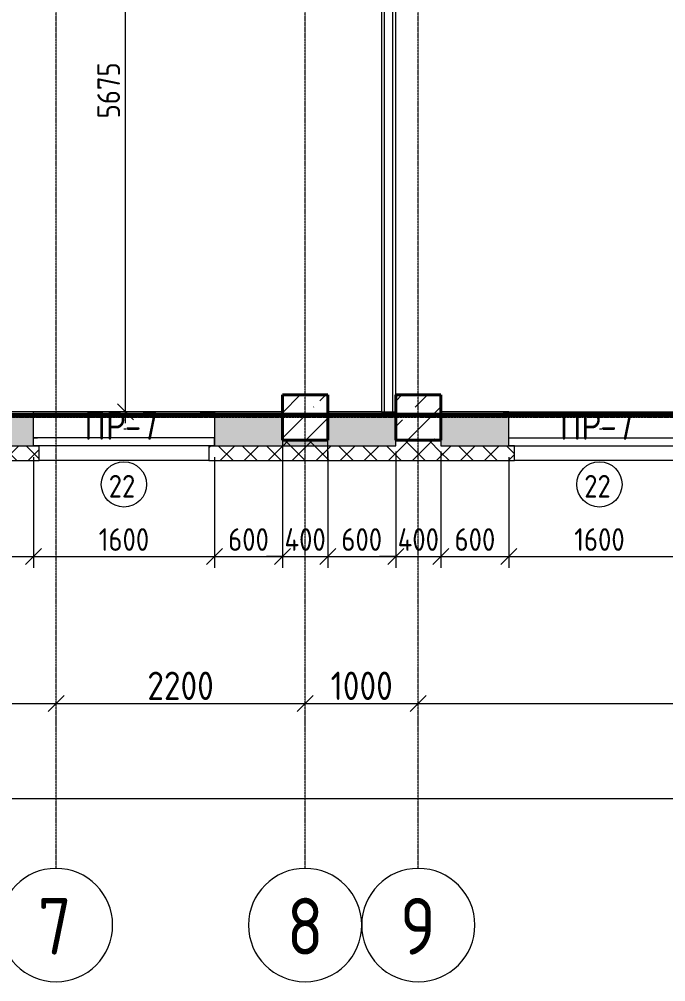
# Model space of a CAD drawing. Header units: millimetres. Extents: x -56773 to 221258, y -262288 to 26541.
# Drawn here: x 12284 to 17995, y -109923 to -101429 of the extents above; entities that cross this region are included whole.
import ezdxf

# ---------------------------------------------------------------- set-up
doc = ezdxf.new("R2010")
doc.units = ezdxf.units.MM
doc.linetypes.add('ADSK_Линия сетки', pattern=[25, 20, -2.5, 0, -2.5])
for name, color, linetype, lineweight in [('3.1 Штукатурка внешн стен для инвесторов', 5, 'Continuous', 60), ('_ Окна', 7, 'Continuous', 18), ('Марки', 7, 'Continuous', 20), ('Марки окон', 7, 'Continuous', 20), ('Несущие колонны', 7, 'Continuous', 18), ('Окна', 7, 'Continuous', 9), ('Оси', 7, 'Continuous', 9), ('Размеры', 7, 'Continuous', 9), ('Стены внутренние', 7, 'Continuous', 18), ('Стены наружные', 7, 'Continuous', 18), ('Стены штриховка', 7, 'Continuous', 9)]:
    doc.layers.add(name, color=color, linetype=linetype, lineweight=lineweight)
doc.styles.add('GOST Common', font='', dxfattribs={"width": 0.9, "height": 500})
doc.styles.add('GOST Common_2', font='', dxfattribs={"width": 0.9, "height": 250})
doc.styles.add('GOST Common_3', font='', dxfattribs={"width": 0.9, "height": 200})
doc.styles.get('GOST Common').set_extended_font_data('GOST Common')
doc.styles.get('GOST Common_2').set_extended_font_data('GOST Common')
doc.styles.get('GOST Common_3').set_extended_font_data('GOST Common')
doc.dimstyles.new('ADSK_Основной_2_0_1', dxfattribs={"dimscale": 304.8, "dimtxt": 201.142999, "dimasz": 0.463911, "dimexe": 0.328084, "dimexo": 0.328084, "dimgap": 0.164042, "dimtad": 1, "dimdec": 3, "dimrnd": 0.001, "dimdsep": 46, "dimtxsty": 'GOST Common_3', "dimblk1": 'OBLIQUE', "dimblk2": 'OBLIQUE', "dimsah": 1, "dimcen": 0.09, "dimdle": 0.328084, "dimazin": 2, "dimtfac": 1, "dimtdec": 4, "dimtix": 1, "dimtmove": 1, "dimatfit": 3, "dimfxl": 1, "dimtvp": 1, "dimtolj": 1, "dimtzin": 0, "dimlwd": 20, "dimlwe": 20, "dimarcsym": 2})
doc.dimstyles.new('ADSK_Основной_2_0_2', dxfattribs={"dimscale": 304.8, "dimtxt": 201.142999, "dimasz": 0.463911, "dimexe": 0.328084, "dimexo": 0.328084, "dimgap": 0.164042, "dimtad": 1, "dimdec": 3, "dimrnd": 0.001, "dimdsep": 46, "dimtxsty": 'GOST Common_3', "dimblk1": 'OBLIQUE', "dimblk2": 'OBLIQUE', "dimsah": 1, "dimcen": 0.09, "dimdle": 0.328084, "dimazin": 2, "dimtfac": 1, "dimtdec": 4, "dimtix": 1, "dimtmove": 0, "dimatfit": 3, "dimfxl": 1, "dimtvp": 1, "dimtolj": 1, "dimtzin": 0, "dimlwd": 20, "dimlwe": 20, "dimarcsym": 2})
doc.dimstyles.new('ADSK_Основной_2_5_мм', dxfattribs={"dimscale": 304.8, "dimtxt": 251.428749, "dimasz": 0.463911, "dimexe": 0.492126, "dimexo": 0.984252, "dimgap": 0.098425, "dimtad": 1, "dimrnd": 0.01, "dimdsep": 46, "dimtxsty": 'GOST Common_2', "dimblk1": 'OBLIQUE', "dimblk2": 'OBLIQUE', "dimsah": 1, "dimcen": 0.09, "dimdle": 0.492126, "dimazin": 2, "dimtfac": 1, "dimtdec": 4, "dimtix": 1, "dimtmove": 0, "dimatfit": 3, "dimfxl": 1, "dimtvp": 1, "dimtolj": 1, "dimtzin": 0, "dimlwd": 20, "dimlwe": 20, "dimarcsym": 2})
pattern_1 = [(45, (9.36, -97949.04), (-224.5064, 224.5064), []), (45, (233.87, -97949.04), (-224.5064, 224.5064), [396.875, -79.375, 3.353, -76.022])]
pattern_2 = [(45, (9.36, -97949.04), (-106.066, 106.066), []), (135, (9.36, -97949.04), (-106.066, -106.066), [])]

# ---------------------------------------------------------------- blocks, each defined once
blk = doc.blocks.new('ADSK_КолоннаЖБ_Прямоугольная - 400x400 мм-1807143-Кладочный план 2-го этаж')
at = {"layer": 'Несущие колонны', "lineweight": 40}
for p, q in [((-200, 200), (200, 200)), ((-200, -200), (-200, 200)), ((200, 200), (200, -200)), ((200, -200), (-200, -200))]:
    blk.add_line(p, q, dxfattribs=at)
blk = doc.blocks.new('ОКНО L03 _2СТ_RS - ОК-5_1600х2000h-3556607-Кладочный план 2-го этаж')
at = {"layer": '_ Окна'}
for p, q in [((-838.1, -79), (761.9, -79)), ((-838.1, -149), (-838.1, -79)), ((-838.1, -79), (-803.1, -79)), ((-818.1, -79), (-38.1, -79)), ((-38.1, -79), (741.9, -79)), ((761.9, -79), (726.9, -79)), ((761.9, -149), (761.9, -79)), ((-838.1, -149), (761.9, -149)), ((-838.1, -149), (-833.1, -149)), ((-818.1, -149), (-38.1, -149)), ((-38.1, -149), (741.9, -149)), ((761.9, -149), (756.9, -149))]:
    blk.add_line(p, q, dxfattribs=at)
at = {"layer": 'Окна'}
blk.add_line((-888.1, 150), (811.9, 150), dxfattribs=at)
blk = doc.blocks.new('ОКНО L03 _2СТ_RS - ОК-5_1600х2000h-3556615-Кладочный план 2-го этаж')
at = {"layer": '_ Окна'}
for p, q in [((-838.1, 149), (761.9, 149)), ((-838.1, 149), (-838.1, 79)), ((-838.1, 149), (-833.1, 149)), ((-818.1, 149), (-38.1, 149)), ((-38.1, 149), (741.9, 149)), ((761.9, 149), (756.9, 149)), ((761.9, 149), (761.9, 79)), ((-838.1, 79), (761.9, 79)), ((-838.1, 79), (-803.1, 79)), ((-818.1, 79), (-38.1, 79)), ((-38.1, 79), (741.9, 79)), ((761.9, 79), (726.9, 79))]:
    blk.add_line(p, q, dxfattribs=at)
at = {"layer": 'Окна'}
blk.add_line((-888.1, -150), (811.9, -150), dxfattribs=at)
blk = doc.blocks.new('Ось сетки - Круг_Ø10 мм-8259-Кладочный план 2-го этаж')
at = {"layer": 'Оси', "lineweight": 20}
for start, end in [(360, 180), (180, 360)]:
    blk.add_arc((0, 0), 5, start, end, dxfattribs=at)
blk = doc.blocks.new('_Oblique')
at = {"color": 0, "linetype": 'ByBlock', "lineweight": -2}
blk.add_line((-0.5, -0.5), (0.5, 0.5), dxfattribs=at)
blk = doc.blocks.new('*D4381')
at = {"layer": 'Defpoints', "color": 0, "lineweight": 25, "transparency": 16777216}
for p in [(8809.4, -107366.3), (12609.4, -107366.3), (12609.4, -107466.3)]:
    blk.add_point(p, dxfattribs=at)
at = {"layer": 'Размеры', "color": 0, "lineweight": 20, "transparency": 16777216}
for p, q in [((8659.4, -107466.3), (12759.4, -107466.3)), ((8809.4, -107666.3), (8809.4, -107616.3)), ((12609.4, -107666.3), (12609.4, -107616.3))]:
    blk.add_line(p, q, dxfattribs=at)
at = {"layer": 'Размеры', "color": 0, "lineweight": 20, "transparency": 16777216, "xscale": 141.4, "yscale": 141.4, "zscale": 141.4, "rotation": 180}
blk.add_blockref('_Oblique', (8809.4, -107466.3), dxfattribs=at)
at = {"layer": 'Размеры', "color": 0, "lineweight": 20, "transparency": 16777216, "xscale": 141.4, "yscale": 141.4, "zscale": 141.4}
blk.add_blockref('_Oblique', (12609.4, -107466.3), dxfattribs=at)
at = {"layer": 'Размеры', "color": 0, "lineweight": 9, "transparency": 16777216, "insert": (10709.4, -107311.3), "char_height": 250, "width": 756.843, "attachment_point": 5, "style": 'GOST Common_2'}
blk.add_mtext('\\A1;3800', dxfattribs=at)
blk = doc.blocks.new('*D4382')
at = {"layer": 'Defpoints', "color": 0, "lineweight": 25, "transparency": 16777216}
for p in [(12609.4, -107366.3), (14809.4, -107366.3), (14809.4, -107466.3)]:
    blk.add_point(p, dxfattribs=at)
at = {"layer": 'Размеры', "color": 0, "lineweight": 20, "transparency": 16777216}
for p, q in [((12459.4, -107466.3), (14959.4, -107466.3)), ((12609.4, -107666.3), (12609.4, -107616.3)), ((14809.4, -107666.3), (14809.4, -107616.3))]:
    blk.add_line(p, q, dxfattribs=at)
at = {"layer": 'Размеры', "color": 0, "lineweight": 20, "transparency": 16777216, "xscale": 141.4, "yscale": 141.4, "zscale": 141.4, "rotation": 180}
blk.add_blockref('_Oblique', (12609.4, -107466.3), dxfattribs=at)
at = {"layer": 'Размеры', "color": 0, "lineweight": 20, "transparency": 16777216, "xscale": 141.4, "yscale": 141.4, "zscale": 141.4}
blk.add_blockref('_Oblique', (14809.4, -107466.3), dxfattribs=at)
at = {"layer": 'Размеры', "color": 0, "lineweight": 9, "transparency": 16777216, "insert": (13709.4, -107311.3), "char_height": 250, "width": 756.843, "attachment_point": 5, "style": 'GOST Common_2'}
blk.add_mtext('\\A1;2200', dxfattribs=at)
blk = doc.blocks.new('*D4383')
at = {"layer": 'Defpoints', "color": 0, "lineweight": 25, "transparency": 16777216}
for p in [(14809.4, -107366.3), (15809.4, -107366.3), (15809.4, -107466.3)]:
    blk.add_point(p, dxfattribs=at)
at = {"layer": 'Размеры', "color": 0, "lineweight": 20, "transparency": 16777216}
for p, q in [((14659.4, -107466.3), (15959.4, -107466.3)), ((14809.4, -107666.3), (14809.4, -107616.3)), ((15809.4, -107666.3), (15809.4, -107616.3))]:
    blk.add_line(p, q, dxfattribs=at)
at = {"layer": 'Размеры', "color": 0, "lineweight": 20, "transparency": 16777216, "xscale": 141.4, "yscale": 141.4, "zscale": 141.4, "rotation": 180}
blk.add_blockref('_Oblique', (14809.4, -107466.3), dxfattribs=at)
at = {"layer": 'Размеры', "color": 0, "lineweight": 20, "transparency": 16777216, "xscale": 141.4, "yscale": 141.4, "zscale": 141.4}
blk.add_blockref('_Oblique', (15809.4, -107466.3), dxfattribs=at)
at = {"layer": 'Размеры', "color": 0, "lineweight": 9, "transparency": 16777216, "insert": (15309.4, -107311.3), "char_height": 250, "width": 700.591, "attachment_point": 5, "style": 'GOST Common_2'}
blk.add_mtext('\\A1;1000', dxfattribs=at)
blk = doc.blocks.new('*D4384')
at = {"layer": 'Defpoints', "color": 0, "lineweight": 25, "transparency": 16777216}
for p in [(15809.4, -107366.3), (21809.4, -107366.3), (21809.4, -107466.3)]:
    blk.add_point(p, dxfattribs=at)
at = {"layer": 'Размеры', "color": 0, "lineweight": 20, "transparency": 16777216}
for p, q in [((15659.4, -107466.3), (21959.4, -107466.3)), ((15809.4, -107666.3), (15809.4, -107616.3)), ((21809.4, -107666.3), (21809.4, -107616.3))]:
    blk.add_line(p, q, dxfattribs=at)
at = {"layer": 'Размеры', "color": 0, "lineweight": 20, "transparency": 16777216, "xscale": 141.4, "yscale": 141.4, "zscale": 141.4, "rotation": 180}
blk.add_blockref('_Oblique', (15809.4, -107466.3), dxfattribs=at)
at = {"layer": 'Размеры', "color": 0, "lineweight": 20, "transparency": 16777216, "xscale": 141.4, "yscale": 141.4, "zscale": 141.4}
blk.add_blockref('_Oblique', (21809.4, -107466.3), dxfattribs=at)
at = {"layer": 'Размеры', "color": 0, "lineweight": 9, "transparency": 16777216, "insert": (18809.4, -107311.3), "char_height": 250, "width": 756.843, "attachment_point": 5, "style": 'GOST Common_2'}
blk.add_mtext('\\A1;6000', dxfattribs=at)
blk = doc.blocks.new('*D4400')
at = {"layer": 'Defpoints', "color": 0, "lineweight": 25, "transparency": 16777216}
for p in [(-19590.6, -108206.3), (61609.4, -108206.3), (61609.4, -108306.3)]:
    blk.add_point(p, dxfattribs=at)
at = {"layer": 'Размеры', "color": 0, "lineweight": 20, "transparency": 16777216}
for p, q in [((-19740.6, -108306.3), (61759.4, -108306.3)), ((-19590.6, -108506.3), (-19590.6, -108456.3)), ((61609.4, -108506.3), (61609.4, -108456.3))]:
    blk.add_line(p, q, dxfattribs=at)
at = {"layer": 'Размеры', "color": 0, "lineweight": 20, "transparency": 16777216, "xscale": 141.4, "yscale": 141.4, "zscale": 141.4, "rotation": 180}
blk.add_blockref('_Oblique', (-19590.6, -108306.3), dxfattribs=at)
at = {"layer": 'Размеры', "color": 0, "lineweight": 20, "transparency": 16777216, "xscale": 141.4, "yscale": 141.4, "zscale": 141.4}
blk.add_blockref('_Oblique', (61609.4, -108306.3), dxfattribs=at)
at = {"layer": 'Размеры', "color": 0, "lineweight": 9, "transparency": 16777216, "insert": (21009.4, -108151.3), "char_height": 250, "width": 889.802, "attachment_point": 5, "style": 'GOST Common_2'}
blk.add_mtext('\\A1;81200', dxfattribs=at)
blk = doc.blocks.new('*D4478')
at = {"layer": 'Defpoints', "color": 0, "lineweight": 25, "transparency": 16777216}
for p in [(11209.4, -105193.1), (12409.4, -105193.1), (12409.4, -106170.3)]:
    blk.add_point(p, dxfattribs=at)
at = {"layer": 'Размеры', "color": 0, "lineweight": 20, "transparency": 16777216}
for p, q in [((11209.4, -105293.1), (11209.4, -106270.3)), ((12409.4, -105293.1), (12409.4, -106270.3)), ((11109.4, -106170.3), (12509.4, -106170.3))]:
    blk.add_line(p, q, dxfattribs=at)
at = {"layer": 'Размеры', "color": 0, "lineweight": 20, "transparency": 16777216, "xscale": 141.4, "yscale": 141.4, "zscale": 141.4, "rotation": 180}
blk.add_blockref('_Oblique', (11209.4, -106170.3), dxfattribs=at)
at = {"layer": 'Размеры', "color": 0, "lineweight": 20, "transparency": 16777216, "xscale": 141.4, "yscale": 141.4, "zscale": 141.4}
blk.add_blockref('_Oblique', (12409.4, -106170.3), dxfattribs=at)
at = {"layer": 'Размеры', "color": 0, "lineweight": 9, "transparency": 16777216, "insert": (11809.4, -106020.3), "char_height": 200, "width": 560.473, "attachment_point": 5, "style": 'GOST Common_3'}
blk.add_mtext('\\A1;1200', dxfattribs=at)
blk = doc.blocks.new('*D4479')
at = {"layer": 'Defpoints', "color": 0, "lineweight": 25, "transparency": 16777216}
for p in [(12409.4, -105193.1), (14009.4, -105193.1), (14009.4, -106170.3)]:
    blk.add_point(p, dxfattribs=at)
at = {"layer": 'Размеры', "color": 0, "lineweight": 20, "transparency": 16777216}
for p, q in [((12409.4, -105293.1), (12409.4, -106270.3)), ((14009.4, -105293.1), (14009.4, -106270.3)), ((12309.4, -106170.3), (14109.4, -106170.3))]:
    blk.add_line(p, q, dxfattribs=at)
at = {"layer": 'Размеры', "color": 0, "lineweight": 20, "transparency": 16777216, "xscale": 141.4, "yscale": 141.4, "zscale": 141.4, "rotation": 180}
blk.add_blockref('_Oblique', (12409.4, -106170.3), dxfattribs=at)
at = {"layer": 'Размеры', "color": 0, "lineweight": 20, "transparency": 16777216, "xscale": 141.4, "yscale": 141.4, "zscale": 141.4}
blk.add_blockref('_Oblique', (14009.4, -106170.3), dxfattribs=at)
at = {"layer": 'Размеры', "color": 0, "lineweight": 9, "transparency": 16777216, "insert": (13209.4, -106020.3), "char_height": 200, "width": 560.473, "attachment_point": 5, "style": 'GOST Common_3'}
blk.add_mtext('\\A1;1600', dxfattribs=at)
blk = doc.blocks.new('*D4480')
at = {"layer": 'Defpoints', "color": 0, "lineweight": 25, "transparency": 16777216}
for p in [(14609.4, -105144.1), (14009.4, -105193.1), (14609.4, -106170.3)]:
    blk.add_point(p, dxfattribs=at)
at = {"layer": 'Размеры', "color": 0, "lineweight": 20, "transparency": 16777216}
for p, q in [((14009.4, -105293.1), (14009.4, -106270.3)), ((14609.4, -105244.1), (14609.4, -106270.3)), ((13909.4, -106170.3), (14709.4, -106170.3))]:
    blk.add_line(p, q, dxfattribs=at)
at = {"layer": 'Размеры', "color": 0, "lineweight": 20, "transparency": 16777216, "xscale": 141.4, "yscale": 141.4, "zscale": 141.4, "rotation": 180}
blk.add_blockref('_Oblique', (14009.4, -106170.3), dxfattribs=at)
at = {"layer": 'Размеры', "color": 0, "lineweight": 20, "transparency": 16777216, "xscale": 141.4, "yscale": 141.4, "zscale": 141.4}
blk.add_blockref('_Oblique', (14609.4, -106170.3), dxfattribs=at)
at = {"layer": 'Размеры', "color": 0, "lineweight": 9, "transparency": 16777216, "insert": (14309.4, -106020.3), "char_height": 200, "width": 454.106, "attachment_point": 5, "style": 'GOST Common_3'}
blk.add_mtext('\\A1;600', dxfattribs=at)
blk = doc.blocks.new('*D4481')
at = {"layer": 'Defpoints', "color": 0, "lineweight": 25, "transparency": 16777216}
for p in [(14609.4, -105144.1), (15009.4, -105144.1), (15009.4, -106170.3)]:
    blk.add_point(p, dxfattribs=at)
at = {"layer": 'Размеры', "color": 0, "lineweight": 20, "transparency": 16777216}
for p, q in [((14609.4, -105244.1), (14609.4, -106270.3)), ((15009.4, -105244.1), (15009.4, -106270.3)), ((14609.4, -106170.3), (14468, -106170.3)), ((14609.4, -106170.3), (15009.4, -106170.3)), ((15009.4, -106170.3), (15150.8, -106170.3))]:
    blk.add_line(p, q, dxfattribs=at)
at = {"layer": 'Размеры', "color": 0, "lineweight": 20, "transparency": 16777216, "xscale": 141.4, "yscale": 141.4, "zscale": 141.4}
blk.add_blockref('_Oblique', (14609.4, -106170.3), dxfattribs=at)
at = {"layer": 'Размеры', "color": 0, "lineweight": 20, "transparency": 16777216, "xscale": 141.4, "yscale": 141.4, "zscale": 141.4, "rotation": 180}
blk.add_blockref('_Oblique', (15009.4, -106170.3), dxfattribs=at)
at = {"layer": 'Размеры', "color": 0, "lineweight": 9, "transparency": 16777216, "insert": (14809.4, -106020.3), "char_height": 200, "width": 474.561, "attachment_point": 5, "style": 'GOST Common_3'}
blk.add_mtext('\\A1;400', dxfattribs=at)
blk = doc.blocks.new('*D4482')
at = {"layer": 'Defpoints', "color": 0, "lineweight": 25, "transparency": 16777216}
for p in [(15009.4, -105144.1), (15609.4, -105144.1), (15609.4, -106170.3)]:
    blk.add_point(p, dxfattribs=at)
at = {"layer": 'Размеры', "color": 0, "lineweight": 20, "transparency": 16777216}
for p, q in [((15009.4, -105244.1), (15009.4, -106270.3)), ((15609.4, -105244.1), (15609.4, -106270.3)), ((14909.4, -106170.3), (15709.4, -106170.3))]:
    blk.add_line(p, q, dxfattribs=at)
at = {"layer": 'Размеры', "color": 0, "lineweight": 20, "transparency": 16777216, "xscale": 141.4, "yscale": 141.4, "zscale": 141.4, "rotation": 180}
blk.add_blockref('_Oblique', (15009.4, -106170.3), dxfattribs=at)
at = {"layer": 'Размеры', "color": 0, "lineweight": 20, "transparency": 16777216, "xscale": 141.4, "yscale": 141.4, "zscale": 141.4}
blk.add_blockref('_Oblique', (15609.4, -106170.3), dxfattribs=at)
at = {"layer": 'Размеры', "color": 0, "lineweight": 9, "transparency": 16777216, "insert": (15309.4, -106020.3), "char_height": 200, "width": 454.106, "attachment_point": 5, "style": 'GOST Common_3'}
blk.add_mtext('\\A1;600', dxfattribs=at)
blk = doc.blocks.new('*D4483')
at = {"layer": 'Defpoints', "color": 0, "lineweight": 25, "transparency": 16777216}
for p in [(15609.4, -105144.1), (16009.4, -105144.1), (16009.4, -106170.3)]:
    blk.add_point(p, dxfattribs=at)
at = {"layer": 'Размеры', "color": 0, "lineweight": 20, "transparency": 16777216}
for p, q in [((15609.4, -105244.1), (15609.4, -106270.3)), ((16009.4, -105244.1), (16009.4, -106270.3)), ((15609.4, -106170.3), (15468, -106170.3)), ((15609.4, -106170.3), (16009.4, -106170.3)), ((16009.4, -106170.3), (16150.8, -106170.3))]:
    blk.add_line(p, q, dxfattribs=at)
at = {"layer": 'Размеры', "color": 0, "lineweight": 20, "transparency": 16777216, "xscale": 141.4, "yscale": 141.4, "zscale": 141.4}
blk.add_blockref('_Oblique', (15609.4, -106170.3), dxfattribs=at)
at = {"layer": 'Размеры', "color": 0, "lineweight": 20, "transparency": 16777216, "xscale": 141.4, "yscale": 141.4, "zscale": 141.4, "rotation": 180}
blk.add_blockref('_Oblique', (16009.4, -106170.3), dxfattribs=at)
at = {"layer": 'Размеры', "color": 0, "lineweight": 9, "transparency": 16777216, "insert": (15809.4, -106020.3), "char_height": 200, "width": 474.561, "attachment_point": 5, "style": 'GOST Common_3'}
blk.add_mtext('\\A1;400', dxfattribs=at)
blk = doc.blocks.new('*D4484')
at = {"layer": 'Defpoints', "color": 0, "lineweight": 25, "transparency": 16777216}
for p in [(16009.4, -105144.1), (16609.4, -105193.1), (16609.4, -106170.3)]:
    blk.add_point(p, dxfattribs=at)
at = {"layer": 'Размеры', "color": 0, "lineweight": 20, "transparency": 16777216}
for p, q in [((16009.4, -105244.1), (16009.4, -106270.3)), ((16609.4, -105293.1), (16609.4, -106270.3)), ((15909.4, -106170.3), (16709.4, -106170.3))]:
    blk.add_line(p, q, dxfattribs=at)
at = {"layer": 'Размеры', "color": 0, "lineweight": 20, "transparency": 16777216, "xscale": 141.4, "yscale": 141.4, "zscale": 141.4, "rotation": 180}
blk.add_blockref('_Oblique', (16009.4, -106170.3), dxfattribs=at)
at = {"layer": 'Размеры', "color": 0, "lineweight": 20, "transparency": 16777216, "xscale": 141.4, "yscale": 141.4, "zscale": 141.4}
blk.add_blockref('_Oblique', (16609.4, -106170.3), dxfattribs=at)
at = {"layer": 'Размеры', "color": 0, "lineweight": 9, "transparency": 16777216, "insert": (16309.4, -106020.3), "char_height": 200, "width": 454.106, "attachment_point": 5, "style": 'GOST Common_3'}
blk.add_mtext('\\A1;600', dxfattribs=at)
blk = doc.blocks.new('*D4485')
at = {"layer": 'Defpoints', "color": 0, "lineweight": 25, "transparency": 16777216}
for p in [(16609.4, -105193.1), (18209.4, -105193.1), (18209.4, -106170.3)]:
    blk.add_point(p, dxfattribs=at)
at = {"layer": 'Размеры', "color": 0, "lineweight": 20, "transparency": 16777216}
for p, q in [((16609.4, -105293.1), (16609.4, -106270.3)), ((18209.4, -105293.1), (18209.4, -106270.3)), ((16509.4, -106170.3), (18309.4, -106170.3))]:
    blk.add_line(p, q, dxfattribs=at)
at = {"layer": 'Размеры', "color": 0, "lineweight": 20, "transparency": 16777216, "xscale": 141.4, "yscale": 141.4, "zscale": 141.4, "rotation": 180}
blk.add_blockref('_Oblique', (16609.4, -106170.3), dxfattribs=at)
at = {"layer": 'Размеры', "color": 0, "lineweight": 20, "transparency": 16777216, "xscale": 141.4, "yscale": 141.4, "zscale": 141.4}
blk.add_blockref('_Oblique', (18209.4, -106170.3), dxfattribs=at)
at = {"layer": 'Размеры', "color": 0, "lineweight": 9, "transparency": 16777216, "insert": (17409.4, -106020.3), "char_height": 200, "width": 560.473, "attachment_point": 5, "style": 'GOST Common_3'}
blk.add_mtext('\\A1;1600', dxfattribs=at)
blk = doc.blocks.new('*D4846')
at = {"layer": 'Defpoints', "color": 0, "lineweight": 25, "transparency": 16777216}
for p in [(13224.1, -99219.1), (13484.4, -99219.1), (13124.1, -104894.1)]:
    blk.add_point(p, dxfattribs=at)
at = {"layer": 'Размеры', "color": 0, "lineweight": 20, "transparency": 16777216}
for p, q in [((13224.1, -104994.1), (13224.1, -99119.1)), ((13384.4, -99219.1), (13124.1, -99219.1)), ((13224.1, -104894.1), (13324.1, -104894.1))]:
    blk.add_line(p, q, dxfattribs=at)
at = {"layer": 'Размеры', "color": 0, "lineweight": 20, "transparency": 16777216, "xscale": 141.4, "yscale": 141.4, "zscale": 141.4}
for p, rotation in [((13224.1, -99219.1), 90), ((13224.1, -104894.1), 270)]:
    blk.add_blockref('_Oblique', p, dxfattribs=dict(at, rotation=rotation))
at = {"layer": 'Размеры', "color": 0, "lineweight": 9, "transparency": 16777216, "insert": (13074.1, -102056.6), "char_height": 200, "width": 605.475, "attachment_point": 5, "rotation": 90, "style": 'GOST Common_3'}
blk.add_mtext('\\A1;5675', dxfattribs=at)
blk = doc.blocks.new('М_окна1 - Маркировка типоразмера-1510237-Кладочный план 2-го этаж')
at = {"layer": 'Марки окон'}
blk.add_circle((0, 0), 2, dxfattribs=at)
blk = doc.blocks.new('ADSK_Марка_Отверстие - Экземпляр_Только Марка-157312-Кладочный план 2-го этаж')
at = {"layer": 'Марки'}
blk.add_line((0, 0), (0.2, 0), dxfattribs=at)

msp = doc.modelspace()

# ---------------------------------------------------------------- hatches: boundary and pattern name
at = {"layer": 'Несущие колонны', "lineweight": 9}
h = msp.add_hatch(dxfattribs=at)
h.set_pattern_fill('FP_1', color=256, style=0, pattern_type=2)
h.set_pattern_definition(pattern_1)
h.paths.add_polyline_path([(15009.3615, -105144.0666), (15009.3615, -104744.0666), (14609.3615, -104744.0666), (14609.3615, -105144.0666)])
h = msp.add_hatch(dxfattribs=at)
h.set_pattern_fill('FP_1', color=256, style=0, pattern_type=2)
h.set_pattern_definition(pattern_1)
h.paths.add_polyline_path([(15609.3615, -105144.0666), (16009.3615, -105144.0666), (16009.3615, -104744.0666), (15609.3615, -104744.0666), (15609.3615, -104894.0666)])
at = {"layer": 'Стены внутренние', "lineweight": 9}
h = msp.add_hatch(dxfattribs=at)
h.set_pattern_fill('FP_2', color=256, style=0, pattern_type=2)
h.set_pattern_definition([(45, (9.36, -97949.04), (84.18955, 308.69595), [396.875, -79.375, 3.353, -76.022])])
h.paths.add_polyline_path([(56459.3615, -105194.0666), (56459.3615, -105193.0666), (56409.3615, -105193.0666), (56409.3615, -104894.0666), (55809.3615, -104894.0666), (55809.3615, -105144.0666), (55409.3615, -105144.0666), (55409.3615, -104894.0666), (54809.3615, -104894.0666), (54809.3615, -105193.0666), (56326.6505, -105194.0666)])
h.paths.add_polyline_path([(59222.263, -105194.0666), (59209.3615, -105193.0666), (59209.3615, -104894.0666), (58009.3615, -104894.0666), (58009.3615, -105193.0666), (57959.3615, -105194.0666)])
h.paths.add_polyline_path([(61393.9725, -105194.0666), (61559.3615, -105194.0666), (61559.3615, -105144.0666), (61409.3615, -105144.0666), (61409.3615, -104894.0666), (60809.3615, -104894.0666), (60809.3615, -105193.0666), (60759.3615, -105194.0666)])
h.paths.add_polyline_path([(44959.3615, -105194.0666), (46909.3615, -105193.0666), (46909.3615, -104894.0666), (46009.3615, -104894.0666), (46009.3615, -105144.0666), (45609.3615, -105144.0666), (45609.3615, -104894.0666), (45009.3615, -104894.0666), (45009.3615, -105193.0666), (44959.3615, -105193.0666)])
h.paths.add_polyline_path([(37459.3615, -105194.0666), (37459.3615, -105193.0666), (37409.3615, -105193.0666), (37409.3615, -104894.0666), (36209.3615, -104894.0666), (36209.3615, -105193.0666), (36159.3615, -105194.0666)])
h.paths.add_polyline_path([(40659.3615, -105194.0666), (40659.3615, -105193.0666), (40609.3615, -105193.0666), (40609.3615, -104894.0666), (40009.3615, -104894.0666), (40009.3615, -105144.0666), (39609.3615, -105144.0666), (39609.3615, -104894.0666), (39009.3615, -104894.0666), (39009.3615, -105193.0666), (38959.3615, -105194.0666)])
h.paths.add_polyline_path([(50459.3615, -105194.0666), (50459.3615, -105193.0666), (50409.3615, -105193.0666), (50409.3615, -104894.0666), (49809.3615, -104894.0666), (49809.3615, -105144.0666), (49409.3615, -105144.0666), (49409.3615, -104894.0666), (48509.3615, -104894.0666), (48509.3615, -105193.0666), (48459.3615, -105194.0666)])
h.paths.add_polyline_path([(53259.3615, -105194.0666), (53259.3615, -105193.0666), (53209.3615, -105193.0666), (53209.3615, -104894.0666), (52009.3615, -104894.0666), (52009.3615, -105193.0666), (51959.3615, -105194.0666)])
h.paths.add_polyline_path([(42159.3615, -105194.0666), (43409.3615, -105193.0666), (43409.3615, -104894.0666), (42209.3615, -104894.0666), (42209.3615, -105193.0666), (42159.3615, -105193.0666)])
h.paths.add_polyline_path([(30266.1372, -105194.0666), (31409.3615, -105193.0666), (31409.3615, -104894.0666), (30209.3615, -104894.0666), (30209.3615, -105193.0666), (30159.3615, -105194.0666)])
h.paths.add_polyline_path([(19459.3615, -105194.0666), (19459.3615, -105193.0666), (19409.3615, -105193.0666), (19409.3615, -104894.0666), (18209.3615, -104894.0666), (18209.3615, -105193.0666), (18683.6869, -105194.0666)])
h.paths.add_polyline_path([(15609.3615, -105194.0666), (15609.3615, -104894.0666), (15009.3615, -104894.0666), (15009.3615, -105144.0666), (14609.3615, -105144.0666), (14609.3615, -104894.0666), (14009.3615, -104894.0666), (14009.3615, -105193.0666), (13959.3615, -105194.0666)])
h.paths.add_polyline_path([(20959.3615, -105194.0666), (21609.3615, -105194.0666), (21609.3615, -104894.0666), (21009.3615, -104894.0666), (21009.3615, -105193.0666), (20959.3615, -105193.0666)])
h.paths.add_polyline_path([(28659.3615, -105194.0666), (28659.3615, -105193.0666), (28609.3615, -105193.0666), (28609.3615, -104894.0666), (28009.3615, -104894.0666), (28009.3615, -105144.0666), (27609.3615, -105144.0666), (27609.3615, -104894.0666), (27009.3615, -104894.0666), (27009.3615, -105193.0666), (27370.5247, -105194.0666)])
h.paths.add_polyline_path([(32959.3615, -105194.0666), (34609.3615, -105193.0666), (34609.3615, -104894.0666), (34009.3615, -104894.0666), (34009.3615, -105144.0666), (33609.3615, -105144.0666), (33609.3615, -104894.0666), (33009.3615, -104894.0666), (33009.3615, -105193.0666), (32959.3615, -105193.0666)])
h.paths.add_polyline_path([(22009.3615, -105194.0666), (22609.3615, -105193.0666), (22609.3615, -104894.0666), (22009.3615, -104894.0666), (22009.3615, -105144.0666)])
h.paths.add_polyline_path([(25459.3615, -105194.0666), (25459.3615, -105193.0666), (25409.3615, -105193.0666), (25409.3615, -104894.0666), (24209.3615, -104894.0666), (24209.3615, -105193.0666), (24474.9121, -105194.0666)])
h.paths.add_polyline_path([(16009.3615, -105194.0666), (16609.3615, -105193.0666), (16609.3615, -104894.0666), (16009.3615, -104894.0666), (16009.3615, -105144.0666)])
h.paths.add_polyline_path([(6459.3615, -105194.0666), (6459.3615, -105193.0666), (6409.3615, -105193.0666), (6409.3615, -104894.0666), (5209.3615, -104894.0666), (5209.3615, -105193.0666), (5159.3615, -105194.0666)])
h.paths.add_polyline_path([(-5540.6385, -105194.0666), (-5540.6385, -105193.0666), (-5590.6385, -105193.0666), (-5590.6385, -104894.0666), (-6790.6385, -104894.0666), (-6790.6385, -105193.0666), (-6840.6385, -105194.0666)])
h.paths.add_polyline_path([(-2340.6385, -105194.0666), (-2340.6385, -105193.0666), (-2390.6385, -105193.0666), (-2390.6385, -104894.0666), (-2990.6385, -104894.0666), (-2990.6385, -105144.0666), (-3390.6385, -105144.0666), (-3390.6385, -104894.0666), (-3990.6385, -104894.0666), (-3990.6385, -105193.0666), (-4040.6385, -105194.0666)])
h.paths.add_polyline_path([(1959.3615, -105194.0666), (3609.3615, -105193.0666), (3609.3615, -104894.0666), (3009.3615, -104894.0666), (3009.3615, -105144.0666), (2609.3615, -105144.0666), (2609.3615, -104894.0666), (2009.3615, -104894.0666), (2009.3615, -105193.0666), (1959.3615, -105193.0666)])
h.paths.add_polyline_path([(12459.3615, -105194.0666), (12459.3615, -105193.0666), (12409.3615, -105193.0666), (12409.3615, -104894.0666), (11209.3615, -104894.0666), (11209.3615, -105193.0666), (11159.3615, -105194.0666)])
h.paths.add_polyline_path([(9659.3615, -105194.0666), (9659.3615, -105193.0666), (9609.3615, -105193.0666), (9609.3615, -104894.0666), (9009.3615, -104894.0666), (9009.3615, -105144.0666), (8609.3615, -105144.0666), (8609.3615, -104894.0666), (8009.3615, -104894.0666), (8009.3615, -105193.0666), (7959.3615, -105194.0666)])
h.paths.add_polyline_path([(459.3615, -105194.0666), (459.3615, -105193.0666), (409.3615, -105193.0666), (409.3615, -104894.0666), (-790.6385, -104894.0666), (-790.6385, -105193.0666), (-840.6385, -105194.0666)])
h.paths.add_polyline_path([(-8340.6385, -105194.0666), (-8340.6385, -105193.0666), (-8390.6385, -105193.0666), (-8390.6385, -104894.0666), (-8990.6385, -104894.0666), (-8990.6385, -105144.0666), (-9390.6385, -105144.0666), (-9390.6385, -104894.0666), (-10590.6385, -104894.0666), (-10590.6385, -105193.0666), (-10272.4389, -105194.0666)])
h.paths.add_polyline_path([(-17240.6385, -105194.0666), (-15990.6385, -105193.0666), (-15990.6385, -104894.0666), (-17190.6385, -104894.0666), (-17190.6385, -105193.0666), (-17240.6385, -105193.0666)])
h.paths.add_polyline_path([(-18959.2766, -105194.0666), (-18790.6385, -105193.0666), (-18790.6385, -104894.0666), (-19390.6385, -104894.0666), (-19390.6385, -105194.0666)])
h.paths.add_polyline_path([(-13168.0514, -105194.0666), (-12190.6385, -105193.0666), (-12190.6385, -104894.0666), (-13390.6385, -104894.0666), (-13390.6385, -105144.0666), (-13790.6385, -105144.0666), (-13790.6385, -104894.0666), (-14390.6385, -104894.0666), (-14390.6385, -105193.0666), (-13891.9546, -105194.0666)])
at = {"layer": 'Стены наружные', "lineweight": 9}
h = msp.add_hatch(dxfattribs=at)
h.set_pattern_fill('FP_4', color=256, style=0, pattern_type=2)
h.set_pattern_definition(pattern_2)
h.paths.add_polyline_path([(14609.3615, -105324.0666), (15009.3615, -105324.0666), (15009.3615, -105144.0666), (14609.3615, -105144.0666)])
h = msp.add_hatch(dxfattribs=at)
h.set_pattern_fill('FP_4', color=256, style=0, pattern_type=2)
h.set_pattern_definition(pattern_2)
h.paths.add_polyline_path([(15609.3615, -105324.0666), (16009.3615, -105324.0666), (16009.3615, -105144.0666), (15609.3615, -105144.0666), (15609.3615, -105194.0666)])
h = msp.add_hatch(dxfattribs=at)
h.set_pattern_fill('FP_4', color=256, style=0, pattern_type=2)
h.set_pattern_definition(pattern_2)
h.paths.add_polyline_path([(60759.3615, -105324.0666), (61989.3615, -105324.0666), (61989.3615, -105194.0666), (60759.3615, -105194.0666)])
h.paths.add_polyline_path([(59222.263, -105324.0666), (59259.3615, -105324.0666), (59259.3615, -105194.0666), (57959.3615, -105194.0666), (57959.3615, -105324.0666)])
h.paths.add_polyline_path([(46959.3615, -105324.0666), (46959.3615, -105194.0666), (44959.3615, -105194.0666), (44959.3615, -105324.0666)])
h.paths.add_polyline_path([(50459.3615, -105324.0666), (50459.3615, -105194.0666), (48459.3615, -105194.0666), (48459.3615, -105324.0666)])
h.paths.add_polyline_path([(37459.3615, -105324.0666), (37459.3615, -105194.0666), (36159.3615, -105194.0666), (36159.3615, -105324.0666)])
h.paths.add_polyline_path([(38959.3615, -105324.0666), (40659.3615, -105324.0666), (40659.3615, -105194.0666), (38959.3615, -105194.0666)])
h.paths.add_polyline_path([(43459.3615, -105324.0666), (43459.3615, -105194.0666), (42159.3615, -105194.0666), (42159.3615, -105324.0666)])
h.paths.add_polyline_path([(56326.6505, -105324.0666), (56459.3615, -105324.0666), (56459.3615, -105194.0666), (54759.3615, -105194.0666), (54759.3615, -105324.0666)])
h.paths.add_polyline_path([(51959.3615, -105324.0666), (53259.3615, -105324.0666), (53259.3615, -105194.0666), (51959.3615, -105194.0666)])
h.paths.add_polyline_path([(25459.3615, -105324.0666), (25459.3615, -105194.0666), (24159.3615, -105194.0666), (24159.3615, -105324.0666), (24474.9121, -105324.0666)])
h.paths.add_polyline_path([(18159.3615, -105324.0666), (19459.3615, -105324.0666), (19459.3615, -105194.0666), (18159.3615, -105194.0666)])
h.paths.add_polyline_path([(16659.3615, -105324.0666), (16659.3615, -105194.0666), (16009.3615, -105194.0666), (16009.3615, -105324.0666)])
h.paths.add_polyline_path([(28659.3615, -105324.0666), (28659.3615, -105194.0666), (26959.3615, -105194.0666), (26959.3615, -105324.0666), (27370.5247, -105324.0666)])
h.paths.add_polyline_path([(21579.2995, -105324.0666), (21609.3615, -105324.0666), (21609.3615, -105194.0666), (20959.3615, -105194.0666), (20959.3615, -105324.0666)])
h.paths.add_polyline_path([(30159.3615, -105324.0666), (31459.3615, -105324.0666), (31459.3615, -105194.0666), (30159.3615, -105194.0666)])
h.paths.add_polyline_path([(22659.3615, -105324.0666), (22659.3615, -105194.0666), (22009.3615, -105194.0666), (22009.3615, -105324.0666)])
h.paths.add_polyline_path([(32959.3615, -105324.0666), (34659.3615, -105324.0666), (34659.3615, -105194.0666), (32959.3615, -105194.0666)])
h.paths.add_polyline_path([(15609.3615, -105324.0666), (15609.3615, -105194.0666), (13959.3615, -105194.0666), (13959.3615, -105324.0666)])
h.paths.add_polyline_path([(-2340.6385, -105324.0666), (-2340.6385, -105194.0666), (-4040.6385, -105194.0666), (-4040.6385, -105324.0666)])
h.paths.add_polyline_path([(12459.3615, -105324.0666), (12459.3615, -105194.0666), (11159.3615, -105194.0666), (11159.3615, -105324.0666)])
h.paths.add_polyline_path([(459.3615, -105324.0666), (459.3615, -105194.0666), (-840.6385, -105194.0666), (-840.6385, -105324.0666)])
h.paths.add_polyline_path([(3659.3615, -105324.0666), (3659.3615, -105194.0666), (1959.3615, -105194.0666), (1959.3615, -105324.0666)])
h.paths.add_polyline_path([(7959.3615, -105324.0666), (9659.3615, -105324.0666), (9659.3615, -105194.0666), (7959.3615, -105194.0666)])
h.paths.add_polyline_path([(6459.3615, -105324.0666), (6459.3615, -105194.0666), (5159.3615, -105194.0666), (5159.3615, -105324.0666)])
h.paths.add_polyline_path([(-13891.9546, -105324.0666), (-12140.6385, -105324.0666), (-12140.6385, -105194.0666), (-14440.6385, -105194.0666), (-14440.6385, -105324.0666)])
h.paths.add_polyline_path([(-10640.6385, -105324.0666), (-8340.6385, -105324.0666), (-8340.6385, -105194.0666), (-10640.6385, -105194.0666)])
h.paths.add_polyline_path([(-16063.664, -105324.0666), (-15940.6385, -105324.0666), (-15940.6385, -105194.0666), (-17240.6385, -105194.0666), (-17240.6385, -105324.0666)])
h.paths.add_polyline_path([(-18740.6385, -105324.0666), (-18740.6385, -105194.0666), (-19790.6385, -105194.0666), (-19790.6385, -105324.0666), (-18959.2766, -105324.0666)])
h.paths.add_polyline_path([(-5540.6385, -105324.0666), (-5540.6385, -105194.0666), (-6840.6385, -105194.0666), (-6840.6385, -105324.0666)])

# ---------------------------------------------------------------- linework, layer by layer
at = {"layer": '3.1 Штукатурка внешн стен для инвесторов'}
msp.add_lwpolyline([(61409.3615, -104894.0666), (-19390.6385, -104944.0666), (-19590.6385, -104944.0666), (-19540.6385, -87219.0666)], dxfattribs=at)
at = {"layer": 'Несущие колонны', "lineweight": 9}
for p, q in [((15009.3615, -104744.0666), (14609.3615, -104744.0666)), ((14609.3615, -104744.0666), (14609.3615, -104894.0666)), ((15009.3615, -104894.0666), (15009.3615, -104744.0666)), ((16009.3615, -104744.0666), (15609.3615, -104744.0666)), ((15609.3615, -104744.0666), (15609.3615, -104894.0666)), ((16009.3615, -104894.0666), (16009.3615, -104744.0666)), ((14609.3615, -104894.0666), (14609.3615, -105144.0666)), ((15009.3615, -105144.0666), (15009.3615, -104894.0666)), ((15609.3615, -104894.0666), (15609.3615, -105144.0666)), ((16009.3615, -105144.0666), (16009.3615, -104894.0666)), ((14609.3615, -105144.0666), (15009.3615, -105144.0666)), ((15609.3615, -105144.0666), (16009.3615, -105144.0666))]:
    msp.add_line(p, q, dxfattribs=at)
at = {"layer": 'Оси', "linetype": 'ADSK_Линия сетки', "lineweight": 5}
for p, q in [((12609.3615, -108922.9178), (12609.3615, -87921.5904)), ((14809.3615, -108922.9178), (14809.3615, -87921.5904)), ((15809.3615, -108922.9178), (15809.3615, -87921.5904)), ((62525.08, -104944.0666), (-25230.7352, -104944.0666))]:
    msp.add_line(p, q, dxfattribs=at)
at = {"layer": 'Стены внутренние', "lineweight": 5}
for p, q in [((15484.3615, -99219.0666), (15484.3615, -104894.0666)), ((15609.3615, -104894.0666), (15609.3615, -99219.0666)), ((12409.3615, -104894.0666), (12034.3615, -104894.0666)), ((12409.3615, -105193.0666), (12409.3615, -104894.0666)), ((12409.3615, -104894.0666), (14009.3615, -104894.0666)), ((14609.3615, -104894.0666), (14009.3615, -104894.0666)), ((14009.3615, -104894.0666), (14009.3615, -105193.0666)), ((14609.3615, -105144.0666), (14609.3615, -104894.0666)), ((15484.3615, -104894.0666), (15009.3615, -104894.0666)), ((15009.3615, -104894.0666), (15009.3615, -105144.0666)), ((15609.3615, -105144.0666), (15609.3615, -104894.0666)), ((16609.3615, -104894.0666), (16009.3615, -104894.0666)), ((16009.3615, -104894.0666), (16009.3615, -105144.0666)), ((16609.3615, -105193.0666), (16609.3615, -104894.0666)), ((16609.3615, -104894.0666), (18209.3615, -104894.0666)), ((12459.3615, -105193.0666), (12409.3615, -105193.0666)), ((12459.3615, -105194.0666), (12459.3615, -105193.0666)), ((14009.3615, -105193.0666), (13959.3615, -105193.0666)), ((13959.3615, -105193.0666), (13959.3615, -105194.0666)), ((16659.3615, -105193.0666), (16609.3615, -105193.0666)), ((16659.3615, -105194.0666), (16659.3615, -105193.0666))]:
    msp.add_line(p, q, dxfattribs=at)
at = {"layer": 'Стены наружные', "lineweight": 9}
for p, q in [((15009.3615, -105144.0666), (14609.3615, -105144.0666)), ((14609.3615, -105144.0666), (14609.3615, -105324.0666)), ((15009.3615, -105324.0666), (15009.3615, -105144.0666)), ((16009.3615, -105144.0666), (15609.3615, -105144.0666)), ((12459.3615, -105324.0666), (12459.3615, -105194.0666)), ((13959.3615, -105194.0666), (13959.3615, -105324.0666)), ((16659.3615, -105324.0666), (16659.3615, -105194.0666)), ((11159.3615, -105324.0666), (12459.3615, -105324.0666)), ((13959.3615, -105324.0666), (12459.3615, -105324.0666)), ((13959.3615, -105324.0666), (16659.3615, -105324.0666)), ((18159.3615, -105324.0666), (16659.3615, -105324.0666))]:
    msp.add_line(p, q, dxfattribs=at)
at = {"layer": 'Стены штриховка', "lineweight": 9}
for p, q in [((15509.3615, -104894.0666), (15509.3615, -99194.0666)), ((15584.3615, -104894.0666), (15584.3615, -99194.0666)), ((15484.3615, -104894.0666), (15609.3615, -104894.0666)), ((15609.3615, -105194.0666), (15609.3615, -105144.0666)), ((16009.3615, -105144.0666), (16009.3615, -105194.0666)), ((11159.3615, -105194.0666), (12459.3615, -105194.0666)), ((13959.3615, -105194.0666), (15609.3615, -105194.0666)), ((16009.3615, -105194.0666), (16659.3615, -105194.0666))]:
    msp.add_line(p, q, dxfattribs=at)

# ---------------------------------------------------------------- block references
at = {"layer": 'Марки', "xscale": 99.99999999999993, "yscale": 99.99999999999993, "zscale": 99.99999999999993}
for p in [(13209.3615, -105043.0666), (17409.3615, -105043.0666)]:
    msp.add_blockref('ADSK_Марка_Отверстие - Экземпляр_Только Марка-157312-Кладочный план 2-го этаж', p, dxfattribs=at)
at = {"layer": 'Марки окон', "xscale": 99.99999999999993, "yscale": 99.99999999999993, "zscale": 99.99999999999993}
for p in [(13209.3615, -105534.0666), (17409.3615, -105534.0666)]:
    msp.add_blockref('М_окна1 - Маркировка типоразмера-1510237-Кладочный план 2-го этаж', p, dxfattribs=at)
at = {"layer": 'Несущие колонны', "lineweight": 40, "rotation": 89.9999999999999}
for p in [(14809.3615, -104944.0666), (15809.3615, -104944.0666)]:
    msp.add_blockref('ADSK_КолоннаЖБ_Прямоугольная - 400x400 мм-1807143-Кладочный план 2-го этаж', p, dxfattribs=at)
at = {"layer": 'Окна', "rotation": 180}
msp.add_blockref('ОКНО L03 _2СТ_RS - ОК-5_1600х2000h-3556615-Кладочный план 2-го этаж', (13171.2615, -105044.0666), dxfattribs=at)
at = {"layer": 'Окна'}
msp.add_blockref('ОКНО L03 _2СТ_RS - ОК-5_1600х2000h-3556607-Кладочный план 2-го этаж', (17447.4615, -105044.0666), dxfattribs=at)
at = {"layer": 'Оси', "lineweight": 20, "xscale": 99.99999999999993, "yscale": 99.99999999999993, "zscale": 99.99999999999993}
for p in [(12609.3615, -109422.9178), (14809.3615, -109422.9178), (15809.3615, -109422.9178)]:
    msp.add_blockref('Ось сетки - Круг_Ø10 мм-8259-Кладочный план 2-го этаж', p, dxfattribs=at)

# ---------------------------------------------------------------- texts
at = {"layer": 'Марки', "lineweight": 9, "char_height": 250, "attachment_point": 1, "style": 'GOST Common_2'}
for s, insert, width in [('ПР', (12859.4307, -104890.0854), 432.91125), ('-7', (13216.6182, -104890.0854), 389.620125), ('ПР', (17059.4307, -104890.0854), 432.91125), ('-7', (17416.6182, -104890.0854), 389.620125)]:
    msp.add_mtext(s, dxfattribs=dict(at, insert=insert, width=width))
at = {"layer": 'Марки окон', "lineweight": 5, "char_height": 200, "width": 317.46825, "attachment_point": 1, "style": 'GOST Common_3'}
for insert in [(13074.8041, -105450.2812), (17274.8041, -105450.2812)]:
    msp.add_mtext('22', dxfattribs=dict(at, insert=insert))
at = {"layer": 'Оси', "char_height": 500, "width": 389.620125, "attachment_point": 1, "style": 'GOST Common'}
for s, insert in [('\\fGOST Common|b0|i0|c204|p34|;\\W.9;7', (12447.8808, -109183.0512)), ('\\fGOST Common|b0|i0|c204|p34|;\\W.9;8', (14647.8808, -109183.0512)), ('\\fGOST Common|b0|i0|c204|p34|;\\W.9;9', (15647.8808, -109183.0512))]:
    msp.add_mtext(s, dxfattribs=dict(at, insert=insert))

# ---------------------------------------------------------------- dimensions: what is measured, and where the dimension line sits
at = {"layer": 'Размеры', "lineweight": 9}
dim = msp.add_linear_dim(base=(13224.0766, -99219.0666), p1=(13124.0917, -104894.0666), p2=(13484.3615, -99219.0666), angle=90, dimstyle='ADSK_Основной_2_0_2', override={"dimpost": '<>', "dimfxl": 5686.424123}, dxfattribs=at)
dim.commit()
dim.dimension.update_dxf_attribs({"geometry": '*D4846', "text_midpoint": (13074.0766, -102056.5666)})
for base, p1, p2, dimstyle, override, picture, middle in [((14609.3615, -106170.3311), (14009.3615, -105193.0666), (14609.3615, -105144.0666), 'ADSK_Основной_2_0_1', {"dimpost": '<>', "dimfxl": 601.997508}, '*D4480', (14309.3615, -106020.3311)), ((15009.3615, -106170.3311), (14609.3615, -105144.0666), (15009.3615, -105144.0666), 'ADSK_Основной_2_0_1', {"dimpost": '<>', "dimfxl": 400}, '*D4481', (14809.3615, -106020.3311)), ((15609.3615, -106170.3311), (15009.3615, -105144.0666), (15609.3615, -105144.0666), 'ADSK_Основной_2_0_1', {"dimpost": '<>', "dimfxl": 600}, '*D4482', (15309.3615, -106020.3311)), ((16009.3615, -106170.3311), (15609.3615, -105144.0666), (16009.3615, -105144.0666), 'ADSK_Основной_2_0_1', {"dimpost": '<>', "dimfxl": 400}, '*D4483', (15809.3615, -106020.3311)), ((16609.3615, -106170.3311), (16009.3615, -105144.0666), (16609.3615, -105193.0666), 'ADSK_Основной_2_0_1', {"dimpost": '<>', "dimfxl": 601.997508}, '*D4484', (16309.3615, -106020.3311)), ((12409.3615, -106170.3311), (11209.3615, -105193.0666), (12409.3615, -105193.0666), 'ADSK_Основной_2_0_1', {"dimpost": '<>', "dimfxl": 1200}, '*D4478', (11809.3615, -106020.3311)), ((14009.3615, -106170.3311), (12409.3615, -105193.0666), (14009.3615, -105193.0666), 'ADSK_Основной_2_0_1', {"dimpost": '<>', "dimfxl": 1600}, '*D4479', (13209.3615, -106020.3311)), ((18209.3615, -106170.3311), (16609.3615, -105193.0666), (18209.3615, -105193.0666), 'ADSK_Основной_2_0_1', {"dimpost": '<>', "dimfxl": 1600}, '*D4485', (17409.3615, -106020.3311)), ((12609.3615, -107466.29), (8809.3615, -107366.3051), (12609.3615, -107366.3051), 'ADSK_Основной_2_5_мм', {"dimpost": '<>', "dimfxl": 3800}, '*D4381', (10709.3615, -107311.29)), ((14809.3615, -107466.29), (12609.3615, -107366.3051), (14809.3615, -107366.3051), 'ADSK_Основной_2_5_мм', {"dimpost": '<>', "dimfxl": 2200}, '*D4382', (13709.3615, -107311.29)), ((15809.3615, -107466.29), (14809.3615, -107366.3051), (15809.3615, -107366.3051), 'ADSK_Основной_2_5_мм', {"dimpost": '<>', "dimfxl": 1000}, '*D4383', (15309.3615, -107311.29)), ((21809.3615, -107466.29), (15809.3615, -107366.3051), (21809.3615, -107366.3051), 'ADSK_Основной_2_5_мм', {"dimpost": '<>', "dimfxl": 6000}, '*D4384', (18809.3615, -107311.29)), ((61609.3615, -108306.29), (-19590.6385, -108206.3051), (61609.3615, -108206.3051), 'ADSK_Основной_2_5_мм', {"dimpost": '<>', "dimfxl": 81200}, '*D4400', (21009.3615, -108151.29))]:
    dim = msp.add_linear_dim(base=base, p1=p1, p2=p2, dimstyle=dimstyle, override=override, dxfattribs=at)
    dim.commit()
    dim.dimension.update_dxf_attribs({"geometry": picture, "text_midpoint": middle})

doc.saveas('drawing.dxf')
